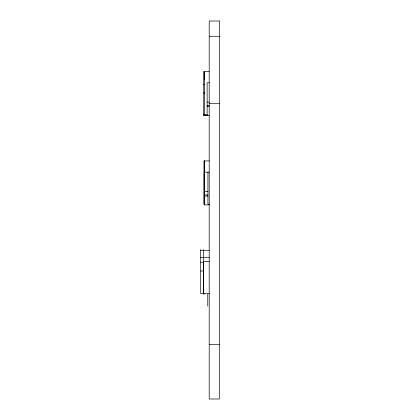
<?xml version="1.0" encoding="UTF-8"?>
<svg xmlns="http://www.w3.org/2000/svg" width="420" height="420" viewBox="0 0 420 420"><rect width="100%" height="100%" fill="white"/><g stroke="black" fill="none" stroke-linecap="round" stroke-linejoin="round"><path stroke-width="0.63" d="M209.207 36.293L219.298 36.293M209.197 71.579L203.716 71.579L203.716 115.505L209.197 115.505M209.197 82.782L207.134 82.782L207.134 115.505M203.716 84.43L204.934 84.43M203.716 92.983L204.934 92.983M207.134 102.123L209.197 102.123M209.207 103.688L219.298 103.688M207.134 105.599L209.197 105.599M207.134 106.691L209.197 106.691M203.716 114.534L204.934 114.534M203.716 114.802L207.38 114.802M209.197 160.939L203.957 160.939L203.957 204.162M209.197 172.142L204.514 172.142L204.514 204.871M204.514 191.483L208.026 191.483M204.514 194.964L208.026 194.964M204.514 196.056L208.026 196.056M209.197 204.162L207.926 204.162L207.926 172.142M209.197 204.871L204.351 204.871L204.351 160.939M200.702 250.304L203.317 250.304M203.48 250.304L209.197 250.304M200.702 257.56L203.317 257.56M203.48 257.56L209.197 257.56M209.197 261.508L203.401 261.508L203.401 293.528M200.702 262.216L203.317 262.216M200.702 271L203.317 271M209.197 293.528L200.702 293.528L200.702 249.569M209.207 344.468L219.298 344.468M207.769 294.236L207.769 306.233M205.7 115.185L205.7 115.505M205.306 115.222L205.306 115.505M205.228 115.127L205.228 115.505M204.908 115.175L204.908 115.505M204.593 160.939L204.593 172.851M204.593 203.721L204.593 204.871M204.514 160.939L204.514 169.108M204.351 71.579L204.351 115.505M204.272 71.579L204.272 79.742M204.194 172.851L204.194 204.162M203.957 115.185L203.957 115.505M203.879 293.26L203.879 294.236M203.794 261.508L203.794 262.017M203.794 293.081L203.794 294.236M203.48 249.569L203.48 293.528M219.298 21L209.207 21L209.207 399L219.298 399L219.298 21"/></g></svg>
